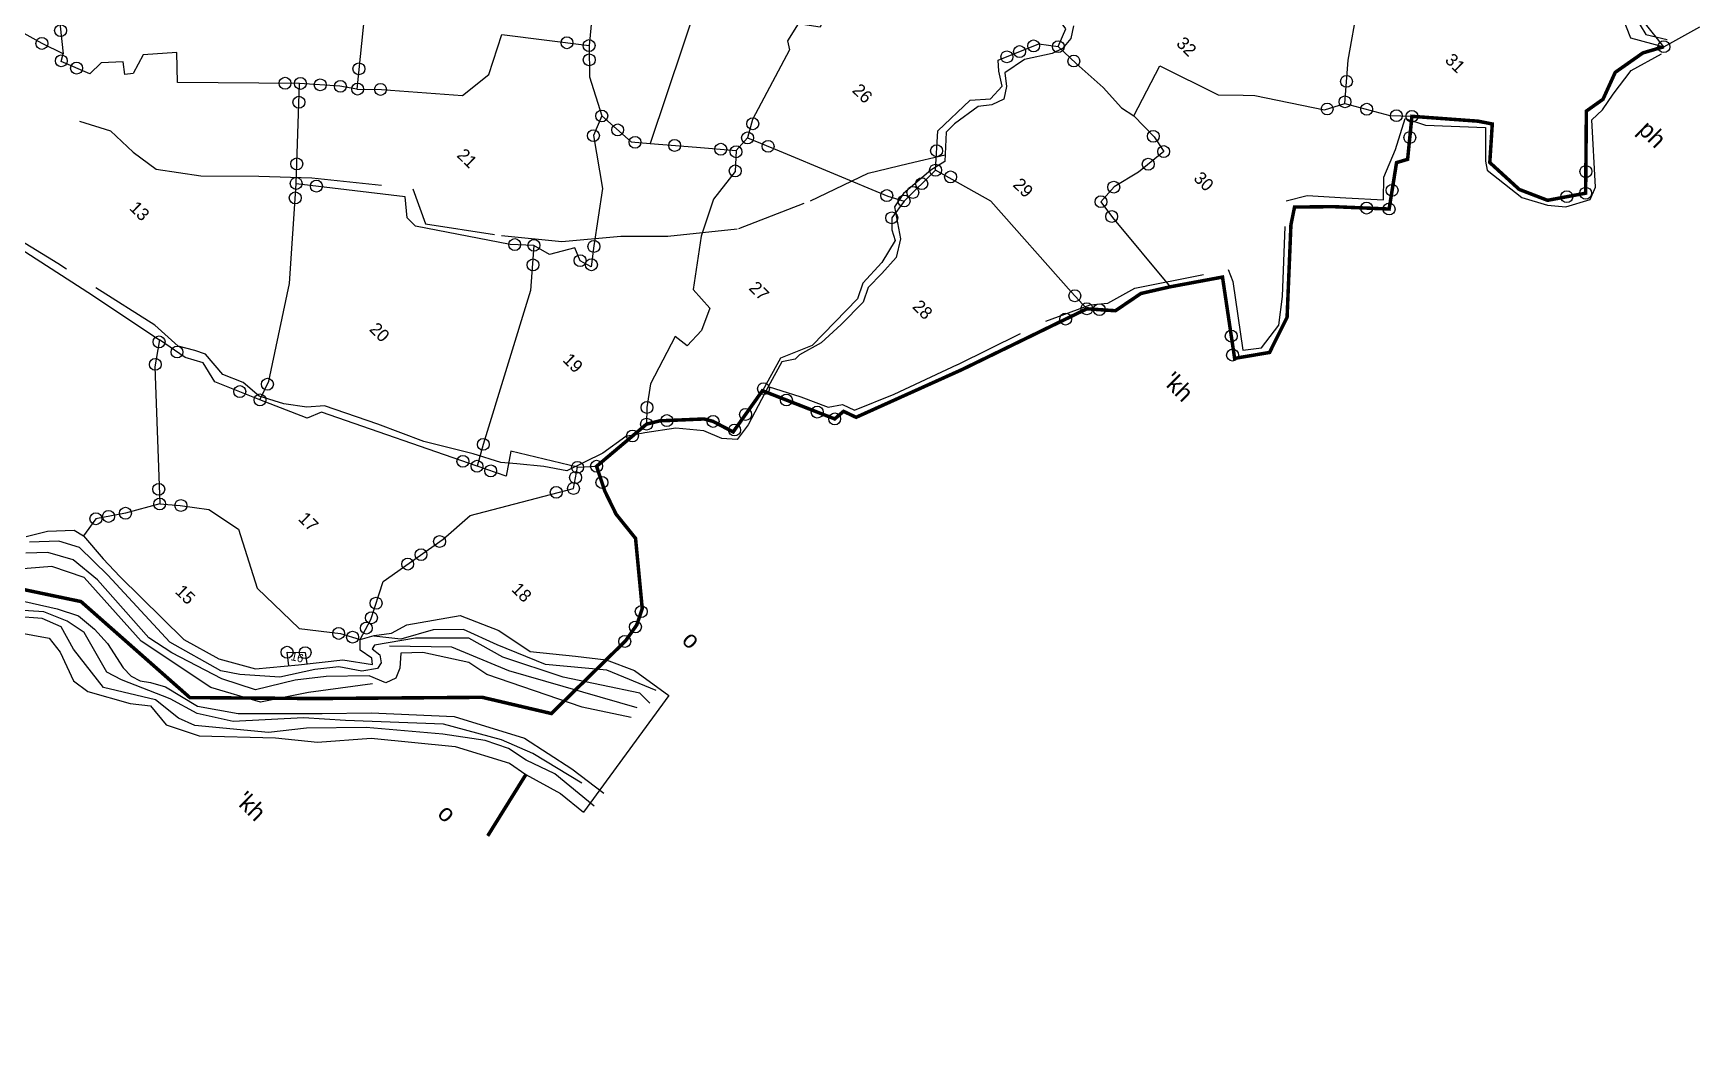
# Model space of a CAD drawing. Header units: metres. Extents: x 342055 to 347320, y 1761737 to 1766997.
# Drawn here: x 345567 to 346756, y 1762987 to 1763703 of the extents above; entities that cross this region are included whole.
import ezdxf

# ---------------------------------------------------------------- set-up
doc = ezdxf.new("R2010")
doc.units = ezdxf.units.M
doc.header["$MEASUREMENT"] = 0
for name, pattern in [('DASHDOT', [1, 0.5, -0.25, 0, -0.25]), ('DASHED', [0.75, 0.5, -0.25]), ('DIVIDE', [1.25, 0.5, -0.25, 0, -0.25, 0, -0.25])]:
    doc.linetypes.add(name, pattern=pattern)
for name, color, linetype in [('LINE_FOOTPATH', 1, 'DASHED'), ('LINE_WATER', 4, 'Continuous'), ('OFF', 1, 'Continuous'), ('POLY_PARCEL', 6, 'Continuous'), ('POLY_WATER', 4, 'Continuous'), ('SYM_STONE', 1, 'Continuous'), ('TEXT_MAPOUT', 7, 'Continuous'), ('TEXT_PARCEL', 7, 'Continuous'), ('V_BOUND_LINE', 7, 'Continuous'), ('V_BOUND_STREAM_LINE', 7, 'DASHDOT'), ('V_DIVIDE_LINE', 7, 'DIVIDE')]:
    doc.layers.add(name, color=color, linetype=linetype)
doc.styles.add('TEXT_MAP', font='')
doc.styles.get('TEXT_MAP').set_extended_font_data('Kruti Dev 050')

# ---------------------------------------------------------------- blocks, each defined once
blk = doc.blocks.new('STONE')
blk.add_circle((0, 0), 0.851)
blk = doc.blocks.new('EWF')
at = {"layer": 'LINE_FOOTPATH', "ltscale": 20}
for points in [[(3367.68, 7801.16), (3362.68, 7801.77)], [(3305.41, 7744.06), (3306.41, 7742.5), (3306.54, 7740.64), (3305.98, 7739.08), (3303.75, 7735.73), (3303.07, 7732.39), (3304.64, 7731.16), (3305.64, 7729.6), (3304.97, 7727.81), (3303.75, 7726.25), (3303.07, 7722.12), (3303.07, 7720.44), (3305.87, 7717.32), (3305.29, 7715.04), (3304.85, 7709.9), (3305.29, 7707.67), (3309.09, 7704.99), (3310.55, 7702.65), (3310.66, 7699.58), (3310.66, 7696.79), (3311.66, 7694.78), (3311.66, 7690.32), (3311.44, 7686.41), (3310.44, 7683.06), (3310.44, 7682.17), (3309.32, 7680.56), (3310.44, 7676.65), (3312.23, 7670.74), (3312.56, 7668.17), (3310.88, 7666.72), (3308.31, 7665.72), (3305.18, 7663.15), (3302.5, 7659.58), (3300.92, 7657.29), (3300.24, 7653.27), (3298.34, 7647.91), (3295.55, 7646.01), (3292.53, 7643.56), (3290.75, 7642.11), (3287.06, 7640.21), (3280.8, 7636.53), (3274.38, 7633.67), (3267.11, 7630.21), (3265.44, 7628.31), (3262.75, 7626.31), (3259.51, 7624.63), (3256.5, 7624.41), (3253.59, 7623.18), (3249.79, 7623.52), (3248.34, 7622.85), (3246.21, 7621.62), (3241.74, 7621.4), (3225.65, 7617.94), (3215.85, 7615.65)], [(3310.43, 7676.68), (3314.79, 7678.89), (3318.62, 7680.59), (3319.78, 7682.3), (3321.56, 7682.92), (3324.03, 7688.52), (3327.53, 7697.93), (3332.18, 7711.18), (3335.06, 7717.32), (3336.71, 7719.23), (3337.94, 7723.47), (3345.6, 7734.74), (3347.24, 7733.99), (3355.17, 7727.98), (3356.82, 7730.09), (3356.34, 7734.12), (3353.83, 7737.45), (3344.59, 7747.56), (3346.23, 7750.23), (3350.41, 7753.85), (3354.45, 7757.45), (3352.19, 7759.78), (3350.62, 7763.74), (3348.5, 7767.9), (3351.24, 7769.27), (3357.6, 7775.01), (3360.95, 7771.59), (3362.04, 7770.84), (3368.34, 7771.53), (3371.71, 7773.35), (3373.76, 7774.99), (3375.47, 7778.2), (3374.79, 7779.98), (3367.68, 7786.47), (3367.74, 7788.58), (3367.26, 7791.22), (3366.72, 7795.46), (3368.15, 7800.17)], [(3213.58, 7634.65), (3217.72, 7636.77), (3222.18, 7636.88), (3226.2, 7637.44), (3231.45, 7641.23), (3237.38, 7647.04), (3242.96, 7652.17), (3254.35, 7661.2), (3259.16, 7658.86), (3268.09, 7665.33), (3274.85, 7670.76), (3280.32, 7677.23), (3285.12, 7681.92), (3291.6, 7689.84), (3296.09, 7699.85), (3299.22, 7708.44), (3302.35, 7713.46), (3305.23, 7718.03)]]:
    blk.add_lwpolyline(points, dxfattribs=at)
at = {"layer": 'LINE_WATER'}
for points in [[(3328.33, 7780.13), (3332.35, 7784.16), (3336.71, 7788.43), (3344.23, 7791.05), (3347.41, 7791.81), (3350.35, 7797.09), (3354.79, 7800.94), (3355.71, 7802.62), (3355.8, 7804.29), (3357.14, 7805.05), (3359.07, 7803.71), (3361.58, 7801.36), (3364.6, 7800.61), (3367.28, 7802.2)], [(3329.49, 7634.45), (3322.41, 7631.57), (3315.59, 7625.97), (3308.69, 7623.18), (3303.71, 7621.34), (3300.65, 7618.29), (3298.29, 7614.09), (3295.23, 7611.65)], [(3330.1, 7632.53), (3328.09, 7632.53), (3318.65, 7626.5), (3310.52, 7622.48), (3305.11, 7620.99), (3299.69, 7615.67), (3296.24, 7610.82), (3296.33, 7610.21), (3297.73, 7610.38), (3298.69, 7609.68), (3298.86, 7608.72), (3297.55, 7606.89), (3294.75, 7605.05), (3292.57, 7602.34), (3289.77, 7598.06), (3285.4, 7594.31), (3283.1, 7592.77), (3275.06, 7590.59), (3262.03, 7591.2), (3256.35, 7591.2), (3253.59, 7589.77), (3250.7, 7586.72)], [(3329.27, 7630.77), (3312.49, 7621.69), (3304.3, 7618.34), (3297.84, 7612.23)], [(3329.64, 7629.19), (3323.6, 7625.35), (3310.61, 7619.12), (3307.55, 7618.51), (3301.87, 7614.93), (3299.69, 7612.66), (3301.08, 7611), (3301.7, 7609.6), (3301.17, 7608.11), (3298.72, 7607.15), (3294.44, 7602.78), (3291.65, 7599.29), (3288.55, 7594.34), (3284, 7592.07), (3276.31, 7589.71), (3272.47, 7588.92), (3261.39, 7589.7), (3256.93, 7589.27), (3253.61, 7587.52), (3251.43, 7585.25)], [(3253.05, 7578.23), (3260.22, 7582.69), (3263.07, 7584.11), (3266.04, 7584.37), (3268.83, 7584.2), (3272.86, 7583.32), (3274.52, 7583.23), (3275.91, 7583.67), (3277.14, 7584.54), (3279.06, 7585.59), (3284.27, 7586.83), (3289.16, 7590.15), (3297.73, 7598.63), (3302.65, 7603.56), (3311.48, 7611.51), (3320.83, 7616.4), (3328.76, 7618.01), (3334.44, 7618.71)], [(3331.18, 7617.56), (3323.22, 7615.64), (3318.68, 7613.9), (3311.16, 7609.7), (3300.8, 7600.22), (3296.25, 7596.29), (3289.43, 7588.86), (3284.98, 7586.07), (3280.78, 7584.84), (3273.9, 7581.92), (3271.63, 7581.22), (3265.33, 7582.97), (3262.45, 7582.44), (3259.13, 7581.05), (3255.28, 7577.73)], [(3334.75, 7616.44), (3327.5, 7615.77), (3323.2, 7614.29), (3320.24, 7613.7), (3317.05, 7612.22), (3312.09, 7608.59), (3303.61, 7601.6), (3297.61, 7595.53), (3294.18, 7591.27), (3285.96, 7584.61), (3283.52, 7583.72), (3279.37, 7583.28), (3272.81, 7579.32), (3265.93, 7580.21), (3262.44, 7581.25), (3259.67, 7580.2), (3256.78, 7577.76)], [(3299.91, 7606.68), (3294.23, 7599.35), (3290.29, 7593.58), (3283.74, 7590.08), (3272.03, 7587.81), (3259.8, 7588.58), (3255.43, 7586.48), (3251.94, 7582.46), (3248.27, 7579.05), (3244.86, 7577.92), (3239.96, 7579.67), (3235.77, 7584.73), (3228.55, 7590.17), (3224.97, 7590.69)]]:
    blk.add_lwpolyline(points, dxfattribs=at)
at = {"layer": 'OFF'}
for points in [[(3367.68, 7801.16), (3369.33, 7806.78)], [(3331.29, 7635.21), (3334.27, 7614.74)]]:
    blk.add_lwpolyline(points, dxfattribs=at)
at = {"layer": 'POLY_PARCEL'}
for points in [[(3340.85, 7763.37), (3336.83, 7768.11), (3332.39, 7774.6), (3330.22, 7776.15), (3328.59, 7778.28)], [(3320.57, 7740.93), (3318.2, 7748.66), (3327.07, 7751.55), (3329.65, 7754.02), (3330.89, 7755.15), (3339.41, 7760.69), (3340.85, 7763.37), (3346.63, 7766.67), (3348.97, 7768.79)], [(3305.92, 7740.42), (3304.89, 7742.99), (3299.01, 7744.02), (3296.77, 7744.76)], [(3305.68, 7709.22), (3305.79, 7715.51), (3302.07, 7719.73), (3302.28, 7726.12), (3304.24, 7728.29), (3304.14, 7730.76), (3302.31, 7731.97), (3301.17, 7733), (3303.65, 7738.77), (3305.92, 7740.42)], [(3305.92, 7740.42), (3309.43, 7740.52), (3314.6, 7740.75), (3318.51, 7740.52), (3320.57, 7740.93)], [(3320.57, 7740.93), (3324.74, 7740.81), (3327.19, 7740.29), (3326.68, 7735.66), (3326.68, 7735.66), (3325.67, 7731.72), (3325.82, 7728.89), (3328.61, 7728.44), (3341.41, 7727.16)], [(3275.64, 7729.33), (3276.38, 7726.33), (3279.68, 7718.5), (3277.1, 7716.64), (3277.72, 7713.86), (3278.85, 7713.14), (3282.05, 7702.32), (3283.39, 7699.95)], [(3251.27, 7725.19), (3251.27, 7725.19), (3262.51, 7709.72), (3264.26, 7709.58), (3264.26, 7709.58), (3274.02, 7689.58)], [(3335.12, 7716.56), (3331.84, 7716.72), (3314.55, 7717.88), (3305.79, 7715.51), (3305.79, 7715.51)], [(3243.58, 7707.41), (3246.49, 7708.54), (3252.3, 7700.48), (3257.97, 7693.46)], [(3283.39, 7699.95), (3287.93, 7701.8), (3303.52, 7708.09), (3305.68, 7709.22)], [(3305.68, 7709.22), (3306.1, 7706.26), (3307.3, 7705.06), (3308.72, 7704.3), (3309.59, 7700.71), (3309.7, 7696.68), (3310.73, 7694.59), (3310.73, 7694.59), (3310.8, 7685.28), (3308.83, 7680.78), (3310.25, 7675.67)], [(3283.39, 7699.95), (3283.49, 7697.5)], [(3274.02, 7689.58), (3279.1, 7693.89), (3283.49, 7697.5)], [(3283.49, 7697.5), (3285.51, 7695.28), (3286.06, 7690.27), (3288.5, 7685.27), (3293.05, 7679.03), (3296.6, 7678.82), (3298, 7675.69), (3298.07, 7672.7), (3295.91, 7672.42), (3298.14, 7665.16), (3300.16, 7662.38), (3301.79, 7660.63)], [(3238.65, 7665.73), (3241.2, 7668.17), (3250.07, 7675.7), (3250.63, 7680.44), (3247.98, 7685.83), (3257.97, 7693.46)], [(3257.97, 7693.46), (3261.13, 7690.31), (3266.32, 7687.56)], [(3266.32, 7687.56), (3271.93, 7687.87), (3274.02, 7689.58)], [(3266.32, 7687.56), (3266.32, 7687.56), (3267.44, 7684.71), (3273.66, 7680.23), (3278.55, 7673.52), (3280.35, 7671.12), (3278.64, 7670.63), (3276.79, 7671.41), (3274.86, 7668.2), (3272.37, 7667.56)], [(3221.84, 7683.95), (3230.8, 7676.01), (3231.62, 7674.48), (3238.65, 7665.73), (3236.61, 7664.31), (3232.23, 7660.56)], [(3272.37, 7667.56), (3269.87, 7665.28), (3258.38, 7657.66), (3256.67, 7657.66), (3254.39, 7659.58), (3241.95, 7650)], [(3272.37, 7667.56), (3276.56, 7662.59), (3287.17, 7642.2), (3287.17, 7642.2), (3288.72, 7639.34)], [(3232.23, 7660.56), (3219.72, 7648.4), (3216.62, 7651.39), (3213.42, 7647.76), (3214.27, 7644.88), (3213.51, 7643.95), (3212.09, 7645.08), (3209.95, 7642.77), (3209.89, 7640.52), (3205.74, 7638.86), (3205.15, 7639.87)], [(3241.95, 7650), (3232.23, 7660.56)], [(3197.28, 7653.13), (3199.93, 7647.42), (3202.07, 7642.38), (3205.15, 7639.87)], [(3299.08, 7649.31), (3300.92, 7651.33)], [(3259.94, 7624.33), (3258.97, 7627.11), (3251.28, 7639.17), (3241.95, 7650)], [(3299.08, 7649.31), (3290.65, 7644.25), (3292.68, 7641.26), (3288.72, 7639.34)], [(3294.18, 7609.97), (3293.28, 7613.05), (3290.72, 7618.17), (3292.56, 7628.5), (3292.98, 7633.62), (3300.79, 7646.75), (3300.79, 7646.75), (3299.08, 7649.31)], [(3205.15, 7639.87), (3202, 7638.8), (3197.26, 7637.5)], [(3288.72, 7639.34), (3288.72, 7639.34), (3267.42, 7629.24), (3266.56, 7627.21), (3266.56, 7627.21), (3259.94, 7624.33)], [(3259.94, 7624.33), (3253.52, 7621.67), (3250.42, 7622.41), (3248.07, 7621.13), (3243.66, 7620.37)], [(3209.83, 7612.63), (3220.3, 7615.72), (3231.58, 7618.02), (3243.66, 7620.37)], [(3243.66, 7620.37), (3245.9, 7617.17), (3245.9, 7617.17), (3260.15, 7603.66), (3260.15, 7603.66)], [(3260.15, 7603.66), (3262.39, 7605.58), (3265.71, 7608.04), (3270.73, 7609), (3278.53, 7604.83), (3286.87, 7604.94), (3291.57, 7608.57), (3294.18, 7609.97)], [(3260.15, 7603.66), (3257.59, 7599.28), (3255.13, 7595.76), (3255.58, 7592.77)], [(3289.52, 7600.12), (3288.01, 7601.33), (3289.89, 7603.1), (3291.2, 7602.14)]]:
    blk.add_lwpolyline(points, dxfattribs=at)
at = {"layer": 'POLY_WATER'}
for points in [[(3297.06, 7766.19), (3298.59, 7766.57), (3300.67, 7766.88), (3305.21, 7765.5), (3307.51, 7764.65), (3309.98, 7764.19), (3311.66, 7763.02), (3315.51, 7764.02), (3322.66, 7764.56), (3327.29, 7774.21), (3328.59, 7778.28), (3332.05, 7783.19), (3338.74, 7788.18), (3347.82, 7790.95), (3349.85, 7794.06), (3351.46, 7796.82), (3354, 7798.05), (3355.77, 7799.44), (3357.08, 7803.66), (3358.23, 7803.05), (3360.08, 7800.2), (3363.38, 7798.74), (3367.68, 7801.16)], [(3249.77, 7586.96), (3251.44, 7589.65), (3254.05, 7592.41), (3255.58, 7592.77), (3259.87, 7592.41), (3263.36, 7592.26), (3276.19, 7592.27), (3281.72, 7593.8), (3286.44, 7596.48), (3290.44, 7601.2), (3294.44, 7606.14), (3297.96, 7608.66), (3297.23, 7609.24), (3295.27, 7608.88), (3294.18, 7609.97), (3295.2, 7611.78), (3296.73, 7613.74), (3297.45, 7616.14), (3301.96, 7622.45), (3307.41, 7624.78), (3312.72, 7625.79), (3317.81, 7629.86), (3321.31, 7632.54), (3325.26, 7634.34), (3331.29, 7635.21)], [(3256.45, 7574.9), (3262.32, 7578.9), (3264.86, 7578.54), (3269.08, 7576.97), (3271.61, 7577.34), (3277.16, 7580.35), (3279.46, 7582.16), (3282.96, 7581.79), (3287.42, 7583.96), (3295.39, 7591.43), (3300.12, 7595.21), (3305.19, 7601), (3314.6, 7608.59), (3321.84, 7612.33), (3324.62, 7612.81), (3330.05, 7614.38), (3334.27, 7614.74)]]:
    blk.add_lwpolyline(points, dxfattribs=at)
at = {"layer": 'V_BOUND_LINE', "const_width": 0.5}
blk.add_lwpolyline([(3367.68, 7801.16), (3366.16, 7798.42), (3365.29, 7793.66), (3366.74, 7789.7), (3366.23, 7786.82), (3374.39, 7778.38), (3371.22, 7773.83), (3367.24, 7772.1), (3361.54, 7771.89), (3357.93, 7776.07), (3356.19, 7774.92), (3348.97, 7768.79), (3352.84, 7763.97), (3352.04, 7762.53), (3355.94, 7757.05), (3349.95, 7751.64), (3346.1, 7747.76), (3347.51, 7745.59), (3356.39, 7735.78), (3358.13, 7730.44), (3355.16, 7726.33), (3345.77, 7733.4), (3341.41, 7727.16), (3339.1, 7723.55), (3338.23, 7719.23), (3335.12, 7716.56), (3328.48, 7697.83), (3322.47, 7682.35), (3320.59, 7681.7), (3320.45, 7680.04), (3310.25, 7675.67), (3311.4, 7668.53), (3308.3, 7667.59), (3307.14, 7666.94), (3302.8, 7662.29), (3301.79, 7660.63), (3300.92, 7651.33), (3304.25, 7649.62), (3307.72, 7648.4), (3312.12, 7647.89), (3319.85, 7641.4), (3320.93, 7639.17), (3321.37, 7636.5), (3321.31, 7632.54)], dxfattribs=at)
at = {"layer": 'V_BOUND_STREAM_LINE', "ltscale": 10, "const_width": 0.5}
blk.add_lwpolyline([(3321.31, 7632.54), (3321.1, 7621.59), (3312.43, 7616.31), (3295.46, 7599.37), (3282.64, 7586.95), (3261.91, 7585.82), (3246.07, 7575.65), (3227.6, 7589.96), (3217.79, 7587.33), (3211.01, 7574.15), (3190.27, 7554.57), (3179.96, 7537.41), (3175.81, 7517.46), (3166.39, 7502.4), (3166.01, 7498.63), (3152.44, 7479.81), (3143.01, 7464.37), (3113.16, 7414.76), (3084.13, 7379.75), (3076.59, 7357.54), (3078.47, 7329.06), (3073.95, 7314), (3057.36, 7301.2), (3039.44, 7321.48)], dxfattribs=at)
at = {"layer": 'V_DIVIDE_LINE', "ltscale": 10, "const_width": 0.5}
blk.add_lwpolyline([(3324.62, 7612.81), (3326.88, 7602.73)], dxfattribs=at)
at = {"layer": 'SYM_STONE'}
for p in [(3367.68, 7801.16), (3372.24, 7780.61), (3374.39, 7778.38), (3372.82, 7776.13), (3347.32, 7767.29), (3348.97, 7768.79), (3338.79, 7765.79), (3343.65, 7764.97), (3350.88, 7766.42), (3340.69, 7763.55), (3339.59, 7761.03), (3354.37, 7759.26), (3355.94, 7757.05), (3353.55, 7754.89), (3305.92, 7740.42), (3308.95, 7740.51), (3324.6, 7740.81), (3327.19, 7740.29), (3303.33, 7738.02), (3326.88, 7737.46), (3301.7, 7734.22), (3302.47, 7736.03), (3325.67, 7731.66), (3325.82, 7728.89), (3328.4, 7728.46), (3352.58, 7728.27), (3354.62, 7726.46), (3303.95, 7717.6), (3336.48, 7717.73), (3305.79, 7715.51), (3308, 7716.33), (3332.59, 7716.68), (3335.12, 7716.56), (3305.74, 7712.75), (3333.99, 7713.38), (3305.71, 7710.96), (3303.37, 7708.03), (3305.68, 7709.22), (3306.1, 7706.26), (3282.5, 7701.91), (3286.33, 7701.15), (3283.39, 7699.95), (3281.79, 7696.1), (3283.6, 7697.38), (3257.97, 7693.46), (3285.44, 7695.35), (3255.43, 7691.53), (3259.41, 7692.02), (3276.71, 7691.86), (3266.32, 7687.56), (3269.34, 7687.73), (3272.35, 7688.21), (3267.44, 7684.71), (3317.99, 7678.98), (3320.45, 7680.04), (3313.63, 7677.12), (3310.16, 7675.98), (3278.6, 7673.46), (3278.62, 7670.64), (3280.18, 7671.35), (3310.91, 7671.55), (3236.83, 7668), (3241.09, 7668.07), (3272.37, 7667.56), (3308.3, 7667.59), (3311.35, 7668.86), (3238.73, 7665.81), (3270.34, 7665.71), (3274.24, 7665.48), (3234.49, 7662.49), (3236.7, 7664.36), (3300.16, 7662.38), (3303.5, 7663.04), (3232.33, 7660.65), (3301.79, 7660.63), (3230.74, 7659.12), (3234.06, 7658.57), (3301.54, 7658.02), (3240.03, 7652.08), (3244.26, 7651.78), (3300.92, 7651.33), (3241.92, 7650.03), (3243.28, 7648.45), (3299.08, 7649.31), (3299.9, 7648.07), (3303.08, 7650.22), (3300.79, 7646.75), (3299.42, 7644.63), (3202.57, 7641.97), (3287.17, 7642.2), (3320.04, 7641), (3201.95, 7638.79), (3205.68, 7638.96), (3207.97, 7639.75), (3286.79, 7638.42), (3288.72, 7639.34), (3290.58, 7640.24), (3320.99, 7638.84), (3321.36, 7636.3), (3259.13, 7626.67), (3292.45, 7627.91), (3259.94, 7624.33), (3291.88, 7624.71), (3257.05, 7623.15), (3291.47, 7622.41), (3243.83, 7620.12), (3246.68, 7620.89), (3245.7, 7617.45), (3292.17, 7615.26), (3293.15, 7613.31), (3293.67, 7611.74), (3291.38, 7608.42), (3293.17, 7609.43), (3258.58, 7605.06), (3262.46, 7605.63), (3260.15, 7603.66), (3289.89, 7603.1), (3288.01, 7601.33), (3257.59, 7599.28), (3255.13, 7595.76), (3256.18, 7597.26)]:
    blk.add_blockref('STONE', p, dxfattribs=at)
at = {"layer": 'TEXT_MAPOUT', "style": 'TEXT_MAP'}
for s, p in [('ph', (3373.41, 7789.86)), ("'kh", (3350.2, 7716.57)), ('o', (3327.06, 7641.92)), ('o', (3319.53, 7599.72)), ("'kh", (3297.68, 7580.79))]:
    blk.add_text(s, height=2.5, dxfattribs=at).set_placement(p)
at = {"layer": 'TEXT_PARCEL', "style": 'TEXT_MAP'}
for s, p in [('31', (3346.71, 7777.66)), ('32', (3317.65, 7752.4)), ('30', (3332.93, 7740.39)), ('29', (3315.15, 7721.63)), ('26', (3289.31, 7715.13)), ('28', (3317.12, 7699.12)), ('27', (3298.58, 7684.61)), ('21', (3255.49, 7668.85)), ('19', (3286.81, 7658.6)), ('20', (3264.01, 7642.34)), ('13', (3227.38, 7630.62)), ('18', (3304.59, 7630.08)), ('17', (3275.77, 7615.89)), ('15', (3270.51, 7596.12))]:
    blk.add_text(s, height=1.8, dxfattribs=at).set_placement(p)
blk.add_text('16', height=1.2, rotation=31.4022, dxfattribs=at).set_placement((3289.1, 7600.85))

msp = doc.modelspace()

# ---------------------------------------------------------------- block references
at = {"xscale": 4.989540034492008, "yscale": 4.989540034492008, "zscale": 4.989540034492008, "rotation": 315.4700263999433}
msp.add_blockref('EWF', (307455.1, 1747728.9), dxfattribs=at)

doc.saveas('drawing.dxf')
